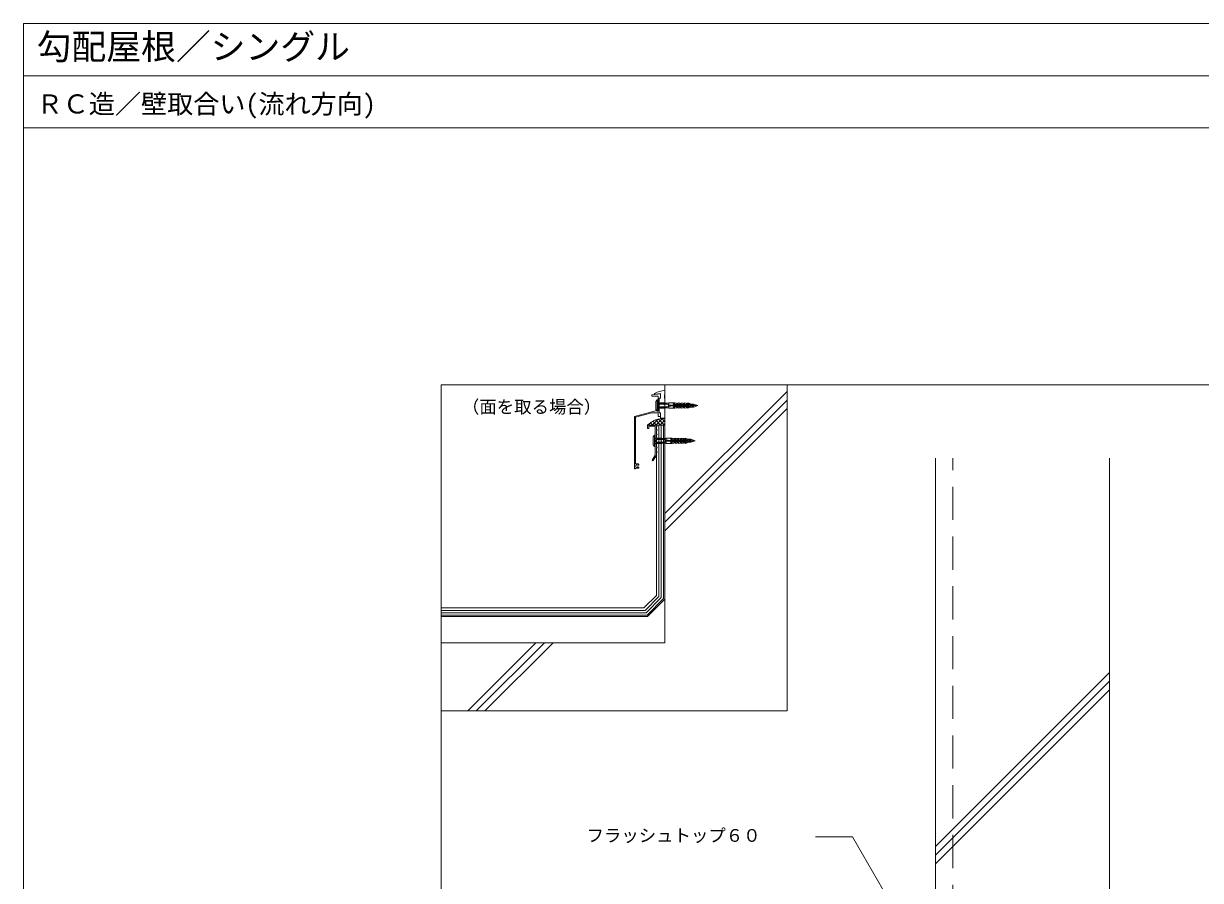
# Model space of a CAD drawing. Units: millimetres, scale not verified. Extents: x -1380 to 1380, y -955 to 955.
# Drawn here: x -1380 to -28, y -30 to 955 of the extents above; entities that cross this region are included whole.
import ezdxf
from ezdxf.enums import TextEntityAlignment as Align

# ---------------------------------------------------------------- set-up
doc = ezdxf.new("R2010")
doc.units = ezdxf.units.MM
doc.header["$LTSCALE"] = 3
doc.linetypes.add('USER1', pattern=[19.05, 12.7, -6.35])
for name, color, linetype, lineweight in [('0-0_0', 7, 'Continuous', 9), ('0-1_HATCH', 9, 'Continuous', 18), ('0-3_KUTAI', 3, 'Continuous', 18), ('0-4_BOUSUI', 1, 'Continuous', 18), ('0-5_MOJI', 7, 'Continuous', 18), ('0-8_KANAMONO', 4, 'Continuous', 18), ('0-9_single', 6, 'Continuous', 18), ('0-A_KANAMONO_SCREW', 4, 'Continuous', 18), ('0-B_WAKU', 7, 'Continuous', 18)]:
    doc.layers.add(name, color=color, linetype=linetype, lineweight=lineweight)
doc.styles.add('ＭＳ ゴシック', font='')
doc.styles.get('ＭＳ ゴシック').set_extended_font_data('MS Gothic')

msp = doc.modelspace()

# ---------------------------------------------------------------- linework, layer by layer
at = {"layer": '0-0_0', "lineweight": 18}
msp.add_line((-1379.957, 895.031), (1380.043, 895.031), dxfattribs=at)
at = {"layer": '0-1_HATCH'}
for p, q in [((-642.888, 391.853), (-502.434, 532.307)), ((-642.888, 381.953), (-502.434, 522.408)), ((-657.735, 493.52), (-650.765, 500.489)), ((-653.244, 493.52), (-645.572, 501.192)), ((-643.454, 493.52), (-650.489, 500.555)), ((-642.888, 497.444), (-646.587, 501.142)), ((-642.888, 372.054), (-502.434, 512.508)), ((-662.225, 493.52), (-658.921, 496.823)), ((-661.414, 493.52), (-662.104, 494.21)), ((-656.924, 493.52), (-659.681, 496.277)), ((-652.434, 493.52), (-656.96, 498.045)), ((-647.944, 493.52), (-653.913, 499.489)), ((-648.754, 493.52), (-642.888, 499.386)), ((-644.264, 493.52), (-642.888, 494.896)), ((-869.584, 165.157), (-791.221, 243.52)), ((-859.684, 165.157), (-781.322, 243.52)), ((-849.785, 165.157), (-771.422, 243.52)), ((-332.169, 9.224), (-132.169, 209.224)), ((-332.169, -0.676), (-132.169, 199.324)), ((-332.169, -10.575), (-132.169, 189.425))]:
    msp.add_line(p, q, dxfattribs=at)
at = {"layer": '0-3_KUTAI'}
for p, q in [((-642.888, 540.031), (-642.888, 243.52)), ((-332.169, 455.508), (-332.169, -72.653)), ((-132.169, 455.508), (-132.169, -659.969)), ((-662.888, 273.52), (-642.888, 293.52)), ((-899.957, 273.52), (-662.888, 273.52)), ((-899.957, 243.52), (-642.888, 243.52))]:
    msp.add_line(p, q, dxfattribs=at)
at = {"layer": '0-3_KUTAI', "linetype": 'USER1'}
msp.add_line((-312.169, -72.653), (-312.169, 455.508), dxfattribs=at)
at = {"layer": '0-4_BOUSUI'}
msp.add_line((-642.888, 493.52), (-652.788, 493.52), dxfattribs=at)
msp.add_lwpolyline([(-899.957, 275.02), (-663.509, 275.02), (-644.388, 294.141), (-644.388, 493.52)], dxfattribs=at)
msp.add_arc((-644.865, 476.455), 24.748, 85.41887, 136.40543, dxfattribs=at)
at = {"layer": '0-5_MOJI'}
for p, q in [((-502.434, 165.157), (-502.434, 540.031)), ((-899.957, 165.157), (-502.434, 165.157)), ((-427.301, 20.345), (-470.101, 20.345)), ((-344.837, -122.486), (-427.301, 20.345))]:
    msp.add_line(p, q, dxfattribs=at)
at = {"layer": '0-8_KANAMONO'}
for p, q in [((-654.888, 529.443), (-654.888, 530.08)), ((-651.988, 487.77), (-652.788, 488.52)), ((-673.338, 447.53), (-673.411, 447.488)), ((-673.088, 448.52), (-673.088, 447.963)), ((-673.411, 445.551), (-673.338, 445.509)), ((-673.088, 445.076), (-673.088, 444.52))]:
    msp.add_line(p, q, dxfattribs=at)
for points in [[(-647.888, 529.494), (-647.888, 524.52), (-649.388, 524.52), (-649.388, 507.52), (-647.888, 507.52), (-647.888, 503.52), (-650.888, 503.52), (-650.888, 507.52), (-657.937, 507.52), (-676.588, 502.522), (-676.588, 473.82)], [(-650.888, 512.289), (-650.888, 515.72), (-650.588, 516.02), (-650.888, 516.32), (-650.888, 527.02), (-657.888, 527.02), (-657.888, 528.52), (-648.112, 529.693)], [(-643.888, 501.52), (-647.888, 501.52), (-647.888, 507.52), (-649.388, 507.82), (-649.388, 524.22), (-647.888, 524.52), (-647.888, 529.72), (-654.328, 528.947)], [(-642.888, 533.52), (-642.888, 529.02), (-643.388, 528.52), (-643.388, 525.02), (-642.888, 524.52), (-642.888, 502.52)], [(-673.588, 444.02), (-676.588, 444.02), (-676.588, 443.52), (-677.888, 443.52), (-677.888, 503.52), (-652.37, 510.357)], [(-676.588, 473.22), (-676.588, 449.02), (-673.588, 449.02)]]:
    msp.add_lwpolyline(points, dxfattribs=at)
msp.add_lwpolyline([(-651.988, 487.77), (-652.788, 488.52), (-652.788, 492.02), (-651.988, 492.77), (-652.788, 493.52), (-662.788, 493.52), (-662.788, 489.52), (-661.588, 489.52), (-661.588, 492.32), (-653.988, 492.32), (-653.988, 458.883), (-657.786, 453.186), (-656.788, 452.52), (-652.788, 458.52), (-652.788, 462.02), (-651.988, 462.77), (-652.788, 463.52), (-652.788, 467.02), (-651.988, 467.77), (-652.788, 468.52), (-652.788, 472.02), (-651.988, 472.77), (-652.788, 473.52), (-652.788, 477.02), (-651.988, 477.77), (-652.788, 478.52), (-652.788, 482.02), (-651.988, 482.77), (-652.788, 483.52), (-652.788, 487.02)], close=True, dxfattribs=at)
for centre, radius, start, end in [((-638, 493.819), 40, 97.01862, 114.97305), ((-654.388, 529.443), 0.5, 180, 276.84277), ((-648.088, 529.494), 0.2, 0, 96.84277), ((-652.888, 512.289), 2, 285, 0), ((-643.888, 502.52), 1, 270, 0), ((-676.588, 473.52), 0.3, 90, 270), ((-675.088, 446.52), 1.5, 44.47751, 315.52249), ((-673.661, 447.921), 0.5, 224.47751, 300), ((-673.588, 448.52), 0.5, 0, 90), ((-673.588, 447.963), 0.5, 300, 0), ((-673.661, 445.118), 0.5, 60, 135.52249), ((-673.588, 444.52), 0.5, 270, 0), ((-673.588, 445.076), 0.5, 0, 60)]:
    msp.add_arc(centre, radius, start, end, dxfattribs=at)
at = {"layer": '0-9_single'}
for points in [[(-899.957, 277.82), (-664.669, 277.82), (-647.188, 295.301), (-647.188, 493.52)], [(-899.957, 280.62), (-665.829, 280.62), (-649.988, 296.46), (-649.988, 493.52)], [(-899.957, 283.42), (-666.989, 283.42), (-652.788, 297.62), (-652.788, 458.52)]]:
    msp.add_lwpolyline(points, dxfattribs=at)
at = {"layer": '0-A_KANAMONO_SCREW'}
for p, q in [((-653.451, 512.174), (-653.451, 519.865)), ((-653.388, 520.57), (-651.888, 522.52)), ((-653.388, 511.47), (-653.388, 520.57)), ((-651.888, 522.52), (-650.888, 522.52)), ((-651.888, 509.52), (-651.888, 522.52)), ((-643.388, 519.017), (-650.888, 519.017)), ((-648.838, 517.57), (-644.238, 517.57)), ((-648.838, 514.47), (-644.238, 514.47)), ((-648.688, 517.57), (-648.688, 519.017)), ((-648.688, 513.022), (-648.688, 514.47)), ((-648.238, 517.57), (-648.238, 519.017)), ((-648.238, 513.022), (-648.238, 514.47)), ((-647.738, 517.57), (-647.738, 519.017)), ((-647.738, 513.022), (-647.738, 514.47)), ((-647.238, 517.57), (-647.238, 519.017)), ((-647.238, 513.022), (-647.238, 514.47)), ((-646.738, 517.57), (-646.738, 519.017)), ((-646.738, 513.022), (-646.738, 514.47)), ((-646.238, 517.57), (-646.238, 519.017)), ((-646.238, 513.022), (-646.238, 514.47)), ((-645.738, 517.57), (-645.738, 519.017)), ((-645.738, 513.022), (-645.738, 514.47)), ((-645.238, 517.57), (-645.238, 519.017)), ((-645.238, 513.022), (-645.238, 514.47)), ((-644.738, 517.57), (-644.738, 519.017)), ((-644.738, 513.022), (-644.738, 514.47)), ((-644.238, 517.57), (-644.238, 519.017)), ((-644.238, 513.022), (-644.238, 514.47)), ((-643.388, 517.57), (-643.388, 519.017)), ((-643.388, 518.77), (-638.388, 518.77)), ((-643.388, 517.57), (-640.438, 517.57)), ((-643.388, 513.022), (-643.388, 514.47)), ((-643.388, 514.47), (-640.438, 514.47)), ((-631.525, 519.017), (-638.388, 519.017)), ((-638.388, 519.017), (-638.388, 513.022)), ((-613.388, 516.323), (-636.27, 516.323)), ((-615.285, 515.716), (-636.27, 515.716)), ((-631.98, 517.613), (-632.661, 517.613)), ((-631.98, 514.426), (-632.661, 514.426)), ((-632.46, 517.228), (-631.98, 517.228)), ((-632.46, 514.811), (-631.98, 514.811)), ((-631.525, 519.017), (-631.523, 519.017)), ((-629.563, 518.27), (-627.806, 518.27)), ((-628.262, 517.613), (-628.942, 517.613)), ((-628.262, 514.426), (-628.942, 514.426)), ((-628.742, 517.228), (-628.262, 517.228)), ((-628.742, 517.228), (-628.262, 517.228)), ((-628.742, 514.811), (-628.262, 514.811)), ((-628.742, 514.811), (-628.262, 514.811)), ((-625.844, 518.27), (-624.088, 518.27)), ((-624.543, 517.613), (-625.224, 517.613)), ((-624.543, 514.426), (-625.224, 514.426)), ((-625.023, 517.228), (-624.543, 517.228)), ((-625.023, 514.811), (-624.543, 514.811)), ((-622.126, 518.27), (-620.369, 518.27)), ((-620.825, 517.613), (-621.505, 517.613)), ((-620.825, 514.426), (-621.505, 514.426)), ((-621.305, 517.228), (-620.825, 517.228)), ((-621.305, 514.811), (-620.825, 514.811)), ((-618.483, 518.27), (-616.727, 518.27)), ((-617.865, 515.716), (-617.865, 516.323)), ((-617.182, 517.613), (-617.863, 517.613)), ((-617.182, 514.426), (-617.863, 514.426)), ((-617.662, 517.228), (-617.182, 517.228)), ((-617.662, 514.811), (-617.182, 514.811)), ((-617.258, 515.716), (-617.258, 516.323)), ((-615.285, 516.323), (-615.285, 518.762)), ((-615.285, 515.716), (-615.285, 513.277)), ((-613.401, 517.82), (-613.418, 517.685)), ((-613.401, 514.22), (-613.418, 514.354)), ((-613.401, 517.82), (-613.151, 517.784)), ((-613.401, 514.22), (-613.151, 514.255)), ((-613.151, 517.776), (-613.151, 514.255)), ((-613.151, 517.77), (-610.151, 517.77)), ((-613.151, 514.27), (-610.151, 514.27)), ((-605.151, 516.02), (-612.608, 516.02)), ((-610.151, 514.27), (-610.151, 517.77)), ((-651.888, 509.52), (-653.388, 511.47)), ((-643.388, 513.022), (-650.888, 513.022)), ((-643.388, 513.27), (-638.388, 513.27)), ((-631.525, 513.022), (-638.388, 513.022)), ((-631.525, 513.022), (-631.523, 513.022)), ((-629.563, 513.77), (-627.806, 513.77)), ((-625.844, 513.77), (-624.088, 513.77)), ((-622.126, 513.77), (-620.369, 513.77)), ((-618.483, 513.77), (-616.727, 513.77)), ((-656.551, 471.756), (-656.551, 479.446)), ((-656.488, 480.151), (-654.988, 482.101)), ((-656.488, 471.051), (-656.488, 480.151)), ((-654.988, 482.101), (-653.988, 482.101)), ((-654.988, 469.101), (-654.988, 482.101)), ((-646.488, 478.598), (-653.988, 478.598)), ((-651.938, 477.151), (-647.338, 477.151)), ((-651.938, 474.051), (-647.338, 474.051)), ((-651.788, 477.151), (-651.788, 478.598)), ((-651.788, 472.604), (-651.788, 474.051)), ((-651.338, 477.151), (-651.338, 478.598)), ((-651.338, 472.604), (-651.338, 474.051)), ((-650.838, 477.151), (-650.838, 478.598)), ((-650.838, 472.604), (-650.838, 474.051)), ((-650.338, 477.151), (-650.338, 478.598)), ((-650.338, 472.604), (-650.338, 474.051)), ((-649.838, 477.151), (-649.838, 478.598)), ((-649.838, 472.604), (-649.838, 474.051)), ((-649.338, 477.151), (-649.338, 478.598)), ((-649.338, 472.604), (-649.338, 474.051)), ((-648.838, 477.151), (-648.838, 478.598)), ((-648.838, 472.604), (-648.838, 474.051)), ((-648.338, 477.151), (-648.338, 478.598)), ((-648.338, 472.604), (-648.338, 474.051)), ((-647.838, 477.151), (-647.838, 478.598)), ((-647.838, 472.604), (-647.838, 474.051)), ((-647.338, 477.151), (-647.338, 478.598)), ((-647.338, 472.604), (-647.338, 474.051)), ((-646.488, 477.151), (-646.488, 478.598)), ((-646.488, 478.351), (-641.488, 478.351)), ((-646.488, 477.151), (-643.538, 477.151)), ((-646.488, 472.604), (-646.488, 474.051)), ((-646.488, 474.051), (-643.538, 474.051)), ((-634.625, 478.598), (-641.488, 478.598)), ((-641.488, 478.598), (-641.488, 472.604)), ((-616.488, 475.905), (-639.37, 475.905)), ((-618.385, 475.297), (-639.37, 475.297)), ((-635.08, 477.195), (-635.761, 477.195)), ((-635.08, 474.007), (-635.761, 474.007)), ((-635.56, 476.809), (-635.08, 476.809)), ((-635.56, 474.393), (-635.08, 474.393)), ((-634.625, 478.598), (-634.623, 478.598)), ((-632.663, 477.851), (-630.906, 477.851)), ((-632.663, 473.351), (-630.906, 473.351)), ((-631.362, 477.195), (-632.042, 477.195)), ((-631.362, 474.007), (-632.042, 474.007)), ((-631.842, 476.809), (-631.362, 476.809)), ((-631.842, 476.809), (-631.362, 476.809)), ((-631.842, 474.393), (-631.362, 474.393)), ((-631.842, 474.393), (-631.362, 474.393)), ((-628.944, 477.851), (-627.188, 477.851)), ((-628.944, 473.351), (-627.188, 473.351)), ((-627.643, 477.195), (-628.324, 477.195)), ((-627.643, 474.007), (-628.324, 474.007)), ((-628.123, 476.809), (-627.643, 476.809)), ((-628.123, 474.393), (-627.643, 474.393)), ((-625.226, 477.851), (-623.469, 477.851)), ((-625.226, 473.351), (-623.469, 473.351)), ((-623.925, 477.195), (-624.605, 477.195)), ((-623.925, 474.007), (-624.605, 474.007)), ((-624.405, 476.809), (-623.925, 476.809)), ((-624.405, 474.393), (-623.925, 474.393)), ((-621.583, 477.851), (-619.827, 477.851)), ((-621.583, 473.351), (-619.827, 473.351)), ((-620.965, 475.297), (-620.965, 475.905)), ((-620.282, 477.195), (-620.963, 477.195)), ((-620.282, 474.007), (-620.963, 474.007)), ((-620.762, 476.809), (-620.282, 476.809)), ((-620.762, 474.393), (-620.282, 474.393)), ((-620.358, 475.297), (-620.358, 475.905)), ((-618.385, 475.905), (-618.385, 478.344)), ((-618.385, 475.297), (-618.385, 472.858)), ((-616.501, 477.401), (-616.518, 477.266)), ((-616.501, 473.801), (-616.518, 473.936)), ((-616.501, 477.401), (-616.251, 477.365)), ((-616.501, 473.801), (-616.251, 473.837)), ((-616.251, 477.357), (-616.251, 473.837)), ((-616.251, 477.351), (-613.251, 477.351)), ((-616.251, 473.851), (-613.251, 473.851)), ((-608.251, 475.601), (-615.708, 475.601)), ((-613.251, 473.851), (-613.251, 477.351)), ((-654.988, 469.101), (-656.488, 471.051)), ((-646.488, 472.604), (-653.988, 472.604)), ((-646.488, 472.851), (-641.488, 472.851)), ((-634.625, 472.604), (-641.488, 472.604)), ((-634.625, 472.604), (-634.623, 472.604))]:
    msp.add_line(p, q, dxfattribs=at)
for points in [[(-651.888, 509.52), (-650.888, 509.52), (-650.888, 522.52)], [(-634.938, 519.017), (-633.542, 518.77), (-632.884, 517.508)], [(-634.938, 513.022), (-633.542, 513.269), (-632.884, 514.531)], [(-628.742, 517.228), (-631.681, 517.228), (-631.67, 517.359)], [(-628.742, 514.811), (-631.681, 514.811), (-631.67, 514.68)], [(-631.525, 517.728), (-631.525, 519.017), (-629.793, 518.712), (-629.167, 517.51)], [(-631.525, 514.311), (-631.525, 513.022), (-629.793, 513.327), (-629.167, 514.529)], [(-625.023, 517.228), (-627.963, 517.228), (-627.952, 517.359)], [(-625.023, 514.811), (-627.963, 514.811), (-627.952, 514.68)], [(-627.806, 517.728), (-627.806, 519.017), (-626.074, 518.712), (-625.449, 517.51)], [(-627.806, 514.311), (-627.806, 513.022), (-626.074, 513.327), (-625.449, 514.529)], [(-621.305, 517.228), (-624.244, 517.228), (-624.233, 517.359)], [(-621.305, 514.811), (-624.244, 514.811), (-624.233, 514.68)], [(-624.088, 517.728), (-624.088, 519.017), (-622.356, 518.712), (-621.73, 517.51)], [(-624.088, 514.311), (-624.088, 513.022), (-622.356, 513.327), (-621.73, 514.529)], [(-617.662, 517.228), (-620.526, 517.228), (-620.515, 517.359)], [(-617.662, 514.811), (-620.526, 514.811), (-620.515, 514.68)], [(-620.369, 517.728), (-620.369, 519.017), (-618.721, 518.726), (-618.088, 517.51)], [(-620.369, 514.311), (-620.369, 513.022), (-618.721, 513.313), (-618.088, 514.529)], [(-613.388, 517.228), (-616.897, 517.228), (-616.886, 517.346)], [(-613.388, 514.811), (-616.897, 514.811), (-616.886, 514.693)], [(-616.727, 517.728), (-616.727, 519.017), (-615.285, 518.762), (-613.388, 517.667), (-613.388, 516.02)], [(-616.727, 514.311), (-616.727, 513.022), (-615.285, 513.277), (-613.388, 514.372), (-613.388, 516.02)], [(-610.151, 517.77), (-605.151, 516.02), (-610.151, 514.27)], [(-654.988, 469.101), (-653.988, 469.101), (-653.988, 482.101)], [(-638.038, 478.598), (-636.642, 478.352), (-635.984, 477.089)], [(-638.038, 472.604), (-636.642, 472.85), (-635.984, 474.113)], [(-631.842, 476.809), (-634.781, 476.809), (-634.77, 476.941)], [(-631.842, 474.393), (-634.781, 474.393), (-634.77, 474.261)], [(-634.625, 477.309), (-634.625, 478.598), (-632.893, 478.293), (-632.267, 477.092)], [(-634.625, 473.893), (-634.625, 472.604), (-632.893, 472.909), (-632.267, 474.11)], [(-628.123, 476.809), (-631.063, 476.809), (-631.052, 476.941)], [(-628.123, 474.393), (-631.063, 474.393), (-631.052, 474.261)], [(-630.906, 477.309), (-630.906, 478.598), (-629.174, 478.293), (-628.549, 477.092)], [(-630.906, 473.893), (-630.906, 472.604), (-629.174, 472.909), (-628.549, 474.11)], [(-624.405, 476.809), (-627.344, 476.809), (-627.333, 476.941)], [(-624.405, 474.393), (-627.344, 474.393), (-627.333, 474.261)], [(-627.188, 477.309), (-627.188, 478.598), (-625.456, 478.293), (-624.83, 477.092)], [(-627.188, 473.893), (-627.188, 472.604), (-625.456, 472.909), (-624.83, 474.11)], [(-620.762, 476.809), (-623.626, 476.809), (-623.615, 476.941)], [(-620.762, 474.393), (-623.626, 474.393), (-623.615, 474.261)], [(-623.469, 477.309), (-623.469, 478.598), (-621.821, 478.308), (-621.188, 477.091)], [(-623.469, 473.893), (-623.469, 472.604), (-621.821, 472.894), (-621.188, 474.111)], [(-616.488, 476.809), (-619.997, 476.809), (-619.986, 476.927)], [(-616.488, 474.393), (-619.997, 474.393), (-619.986, 474.275)], [(-619.827, 477.309), (-619.827, 478.598), (-618.385, 478.344), (-616.488, 477.249), (-616.488, 475.601)], [(-619.827, 473.893), (-619.827, 472.604), (-618.385, 472.858), (-616.488, 473.953), (-616.488, 475.601)], [(-613.251, 477.351), (-608.251, 475.601), (-613.251, 473.851)]]:
    msp.add_lwpolyline(points, dxfattribs=at)
for centre, radius in [((-632.659, 518.075), 0.462), ((-632.659, 513.964), 0.462), ((-632.42, 517.75), 0.524), ((-632.42, 514.289), 0.524), ((-632.043, 517.719), 0.519), ((-632.043, 514.32), 0.519), ((-631.982, 518.071), 0.458), ((-631.982, 513.968), 0.458), ((-631.98, 517.658), 0.431), ((-631.98, 514.381), 0.431), ((-628.941, 518.075), 0.462), ((-628.941, 513.964), 0.462), ((-628.699, 517.754), 0.528), ((-628.699, 514.285), 0.528), ((-628.325, 517.719), 0.519), ((-628.325, 514.32), 0.519), ((-628.264, 518.071), 0.458), ((-628.264, 513.968), 0.458), ((-628.262, 517.658), 0.431), ((-628.262, 514.381), 0.431), ((-625.222, 518.075), 0.462), ((-625.222, 513.964), 0.462), ((-624.98, 517.754), 0.528), ((-624.98, 514.285), 0.528), ((-624.607, 517.719), 0.519), ((-624.607, 514.32), 0.519), ((-624.545, 518.071), 0.458), ((-624.545, 513.968), 0.458), ((-624.543, 517.658), 0.431), ((-624.543, 514.381), 0.431), ((-621.504, 518.075), 0.462), ((-621.504, 513.964), 0.462), ((-621.262, 517.754), 0.528), ((-621.262, 514.285), 0.528), ((-620.888, 517.719), 0.519), ((-620.888, 514.32), 0.519), ((-620.827, 518.071), 0.458), ((-620.827, 513.968), 0.458), ((-620.825, 517.658), 0.431), ((-620.825, 514.381), 0.431), ((-617.861, 518.075), 0.462), ((-617.861, 513.964), 0.462), ((-617.62, 517.753), 0.527), ((-617.62, 514.286), 0.527), ((-617.239, 517.717), 0.512), ((-617.239, 514.322), 0.512), ((-617.185, 518.071), 0.458), ((-617.185, 513.968), 0.458), ((-617.182, 517.657), 0.43), ((-617.182, 514.382), 0.43), ((-635.759, 477.656), 0.462), ((-635.759, 473.546), 0.462), ((-635.52, 477.331), 0.524), ((-635.52, 473.871), 0.524), ((-635.143, 477.301), 0.519), ((-635.143, 473.901), 0.519), ((-635.082, 477.652), 0.458), ((-635.082, 473.55), 0.458), ((-635.08, 477.24), 0.431), ((-635.08, 473.962), 0.431), ((-632.041, 477.656), 0.462), ((-632.041, 473.546), 0.462), ((-631.799, 477.336), 0.528), ((-631.799, 473.867), 0.528), ((-631.425, 477.301), 0.519), ((-631.425, 473.901), 0.519), ((-631.364, 477.652), 0.458), ((-631.364, 473.55), 0.458), ((-631.362, 477.24), 0.431), ((-631.362, 473.962), 0.431), ((-628.322, 477.656), 0.462), ((-628.322, 473.546), 0.462), ((-628.08, 477.336), 0.528), ((-628.08, 473.867), 0.528), ((-627.707, 477.301), 0.519), ((-627.707, 473.901), 0.519), ((-627.645, 477.652), 0.458), ((-627.645, 473.55), 0.458), ((-627.643, 477.24), 0.431), ((-627.643, 473.962), 0.431), ((-624.604, 477.656), 0.462), ((-624.604, 473.546), 0.462), ((-624.362, 477.336), 0.528), ((-624.362, 473.867), 0.528), ((-623.988, 477.301), 0.519), ((-623.988, 473.901), 0.519), ((-623.927, 477.652), 0.458), ((-623.927, 473.55), 0.458), ((-623.925, 477.24), 0.431), ((-623.925, 473.962), 0.431), ((-620.961, 477.656), 0.462), ((-620.961, 473.546), 0.462), ((-620.72, 477.334), 0.527), ((-620.72, 473.868), 0.527), ((-620.339, 477.299), 0.512), ((-620.339, 473.903), 0.512), ((-620.285, 477.652), 0.458), ((-620.285, 473.55), 0.458), ((-620.282, 477.239), 0.43), ((-620.282, 473.963), 0.43)]:
    msp.add_circle(centre, radius, dxfattribs=at)
for centre, radius, start, end in [((-652.801, 516.02), 3.9, 98.65592, 99.59407), ((-648.838, 516.02), 1.55, 90, 270), ((-643.813, 517.57), 0.425, 180, 0), ((-643.813, 514.47), 0.425, 0, 180), ((-640.438, 516.02), 1.55, 270, 90), ((-636.788, 516.02), 0.6, 30.39126, 329.60874), ((-652.801, 516.02), 3.9, 260.40593, 261.34408), ((-655.901, 475.601), 3.9, 98.65592, 99.59407), ((-651.938, 475.601), 1.55, 90, 270), ((-646.913, 477.151), 0.425, 180, 0), ((-646.913, 474.051), 0.425, 0, 180), ((-643.538, 475.601), 1.55, 270, 90), ((-639.888, 475.601), 0.6, 30.39126, 329.60874), ((-655.901, 475.601), 3.9, 260.40593, 261.34408)]:
    msp.add_arc(centre, radius, start, end, dxfattribs=at)
for centre, ratio, start_param, end_param in [((-610.151, 517.27), 0.294118, 4.71238898, 6.28318531), ((-610.151, 517.27), 0.735349, 6.28318531, 7.85398163), ((-610.151, 514.77), 0.735294, 4.72407665, 6.28318531), ((-610.151, 514.77), 0.294118, 6.28318531, 7.85398163), ((-613.251, 476.851), 0.294118, 4.71238898, 6.28318531), ((-613.251, 476.851), 0.735349, 6.28318531, 7.85398163), ((-613.251, 474.351), 0.735294, 4.72407665, 6.28318531), ((-613.251, 474.351), 0.294118, 6.28318531, 7.85398163)]:
    msp.add_ellipse(centre, major_axis=(-1.7, 0), ratio=ratio, start_param=start_param, end_param=end_param, dxfattribs=at)
at = {"layer": '0-B_WAKU'}
for points in [[(1380.043, 835.031), (-1379.957, 835.031), (-1379.957, 955.031), (1380.043, 955.031)], [(-1379.957, -954.969), (1380.043, -954.969), (1380.043, 955.031), (-1379.957, 955.031)], [(-899.957, -659.969), (900.043, -659.969), (900.043, 540.031), (-899.957, 540.031)]]:
    msp.add_lwpolyline(points, close=True, dxfattribs=at)

# ---------------------------------------------------------------- texts
at = {"layer": '0-5_MOJI', "style": 'ＭＳ ゴシック'}
for s, p in [('（面を取る場合）', (-876.16, 502.833)), ('フラッシュトップ６０', (-732.999, 10.345))]:
    msp.add_text(s, height=14.66, dxfattribs=at).set_placement(p, align=Align.BOTTOM_LEFT)
at = {"layer": '0-B_WAKU', "style": 'ＭＳ ゴシック'}
for s, height, p in [('勾配屋根／シングル', 29.33, (-1364.957, 905.031)), ('ＲＣ造／壁取合い(流れ方向)', 21.99, (-1364.957, 845.031))]:
    msp.add_text(s, height=height, dxfattribs=at).set_placement(p, align=Align.BOTTOM_LEFT)

doc.saveas('drawing.dxf')
